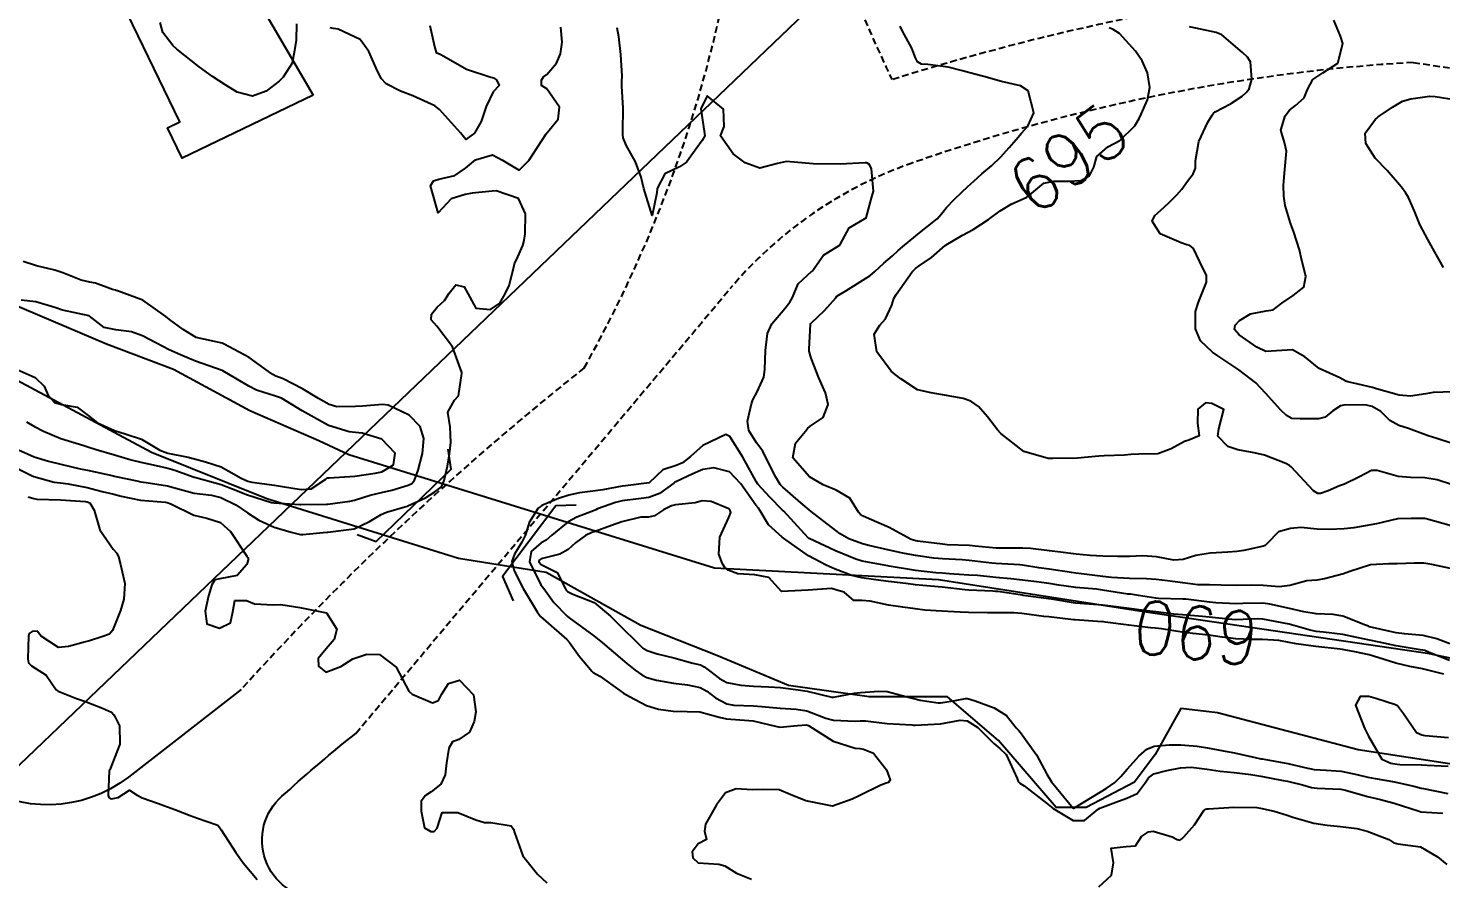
# Model space of a CAD drawing. Header units: metres. Extents: x 292545 to 299085, y 7450245 to 7463078.
# Drawn here: x 292909 to 293014.6, y 7462670.3 to 7462733.9 of the extents above; entities that cross this region are included whole.
import ezdxf
from ezdxf.enums import TextEntityAlignment as Align

# ---------------------------------------------------------------- set-up
doc = ezdxf.new("R2010")
doc.units = ezdxf.units.M
doc.linetypes.add('CONTINUO', pattern=[0])
doc.linetypes.add('DASHED', pattern=[0.75, 0.5, -0.25])
for name, color, linetype in [('Cotas', 45, 'Continuous'), ('Curvas de Nivel 1m', 11, 'Continuous'), ('Curvas de Nivel 5m', 15, 'Continuous'), ('Edificações', 30, 'Continuous'), ('Hidrografia', 140, 'Continuous'), ('Pontes e viadutos', 190, 'Continuous'), ('TEXTO', 45, 'Continuous'), ('Vias Primárias', 230, 'Continuous'), ('Vias Secundárias', 230, 'DASHED')]:
    doc.layers.add(name, color=color, linetype=linetype)
doc.styles.add('Style-STANDARD', font='STANDARD.shx')

msp = doc.modelspace()

# ---------------------------------------------------------------- linework, layer by layer
at = {"layer": 'Curvas de Nivel 1m', "flags": 128}
for points, elevation in [([(292929.07, 7462734.25), (292929.03, 7462733.02), (292928.9, 7462732.25), (292928.73, 7462731.31), (292928.05, 7462730.26), (292927.92, 7462730.11), (292927.77, 7462729.97), (292926.8, 7462729.23), (292925.76, 7462728.84), (292924.62, 7462729.15), (292923.77, 7462729.67), (292922.77, 7462730.32), (292921.78, 7462731.03), (292920.1, 7462732.35), (292919.81, 7462732.62), (292919.06, 7462733.61), (292918.86, 7462734.36)], 692), ([(293015.51, 7462706.75), (293014.05, 7462706.69), (293013.5, 7462706.58), (293012.34, 7462706.42), (293011.5, 7462706.5), (293009.82, 7462706.97), (293009.51, 7462707.06), (293008.43, 7462707.31), (293007.67, 7462707.48), (293007.52, 7462707.54), (293007.06, 7462707.78), (293005.52, 7462708.49), (293004.44, 7462709.35), (293003.54, 7462709.87), (293001.93, 7462709.77), (293001.54, 7462709.76), (293000.86, 7462710.07), (292999.55, 7462710.99), (292999.19, 7462711.41), (292999.24, 7462711.73), (292999.56, 7462712.07), (293000.4, 7462712.57), (293001.57, 7462712.8), (293002.08, 7462712.87), (293002.73, 7462713.37), (293003.59, 7462713.93), (293004.38, 7462714.56), (293004.53, 7462715.35), (293004.18, 7462716.79), (293004.04, 7462717.36), (293003.64, 7462718.67), (293003.38, 7462719.36), (293002.97, 7462720.68), (293002.87, 7462721.37), (293002.85, 7462722.2), (293002.96, 7462723.37), (293003.08, 7462724.73), (293002.92, 7462725.37), (293002.66, 7462726.3), (293002.99, 7462727.37), (293003.31, 7462727.8), (293003.75, 7462728.14), (293004.41, 7462728.71), (293004.66, 7462729.35), (293005.04, 7462730.09), (293005.79, 7462730.58), (293006.93, 7462731.32), (293007.28, 7462732.79), (293007.11, 7462733.32), (293006.63, 7462734.53)], 697), ([(292908.06, 7462702.49), (292909.44, 7462701.87), (292910.52, 7462701.55), (292911.43, 7462701.32), (292912.88, 7462700.98), (292913.43, 7462700.87), (292915.38, 7462700.45), (292915.42, 7462700.44), (292915.45, 7462700.43), (292915.56, 7462700.41), (292917.11, 7462700.08), (292917.42, 7462700.02), (292917.83, 7462699.97), (292919.41, 7462699.72), (292920.3, 7462699.46), (292921.41, 7462699.17), (292922.7, 7462699.02), (292923.4, 7462698.85), (292924.52, 7462698.3), (292925.39, 7462697.7), (292926.24, 7462697.14), (292927.38, 7462696.63), (292928.67, 7462696.25), (292929.37, 7462696.08), (292929.54, 7462696.07), (292931.06, 7462696.22), (292931.35, 7462696.24), (292931.37, 7462696.24), (292931.4, 7462696.24), (292933.38, 7462696.5), (292934.51, 7462697.05), (292935.39, 7462697.58), (292935.8, 7462697.75), (292937.15, 7462698.15), (292937.35, 7462698.2), (292937.39, 7462698.21), (292938.71, 7462698.82), (292939.41, 7462699.27), (292939.89, 7462699.64), (292940.09, 7462700.11), (292940.35, 7462701.19), (292940.51, 7462702.11), (292940.6, 7462702.96), (292940.54, 7462704.11), (292940.37, 7462705.22), (292940.88, 7462706.11), (292941.17, 7462706.43), (292941.43, 7462708.1), (292941.43, 7462708.19), (292940.72, 7462710.11), (292939.56, 7462711.65), (292939.14, 7462712.12), (292939.16, 7462712.54), (292939.57, 7462713.07), (292940.13, 7462713.57), (292940.47, 7462714.11), (292940.97, 7462714.73), (292941.59, 7462714.59), (292941.86, 7462714.1), (292942.47, 7462712.99), (292943.57, 7462712.89), (292944.27, 7462713.37), (292944.67, 7462714.06), (292944.95, 7462714.7), (292945.31, 7462716.05), (292945.36, 7462716.31), (292945.62, 7462716.83), (292945.99, 7462717.69), (292946.07, 7462718.05), (292946.16, 7462718.56), (292946.19, 7462720.04), (292945.67, 7462721.19), (292943.99, 7462721.76), (292943.68, 7462721.75), (292942.19, 7462721.58), (292941.67, 7462721.48), (292940.62, 7462721.16), (292939.65, 7462720.12), (292939.09, 7462722.13), (292939.29, 7462722.52), (292939.69, 7462722.64), (292940.89, 7462722.91), (292941.7, 7462723.46), (292942.45, 7462724.09), (292943.71, 7462724.47), (292944.45, 7462724.06), (292945.7, 7462723.3), (292946.43, 7462724.04), (292947.72, 7462726.02), (292948.63, 7462727.12), (292948.72, 7462728.01), (292947.77, 7462729.38), (292947.38, 7462729.64), (292947.37, 7462730.03), (292947.52, 7462730.28), (292947.78, 7462730.47), (292948.49, 7462731.32), (292948.79, 7462732.01), (292948.93, 7462732.89), (292948.83, 7462734.01)], 692), ([(292939.02, 7462734.13), (292939.37, 7462732.56), (292939.51, 7462732.12), (292939.8, 7462731.98), (292940.08, 7462731.83), (292941.78, 7462730.87), (292943.58, 7462730.27), (292943.78, 7462730.22), (292944.02, 7462730.07), (292944.2, 7462729.63), (292943.76, 7462729.16), (292943.24, 7462728.08), (292942.87, 7462726.95), (292942.37, 7462726.09), (292941.72, 7462725.6), (292941.31, 7462726.1), (292939.75, 7462727.85), (292939.39, 7462728.12), (292937.76, 7462728.88), (292936.83, 7462729.22), (292935.77, 7462729.77), (292935.39, 7462730.17), (292935.02, 7462730.94), (292934.47, 7462732.18), (292933.81, 7462733.09), (292932.18, 7462733.85), (292931.82, 7462733.91), (292931.57, 7462733.96)], 692), ([(293015.35, 7462693.53), (293013.95, 7462693.84), (293013.35, 7462693.93), (293012.66, 7462693.94), (293011.35, 7462693.88), (293010.74, 7462693.88), (293009.35, 7462693.81), (293007.81, 7462693.31), (293007.34, 7462693.13), (293005.92, 7462692.75), (293005.34, 7462692.67), (293004.61, 7462692.62), (293003.33, 7462692.27), (293002.54, 7462692.17), (293001.33, 7462692.27), (293000.44, 7462692.29), (292999.33, 7462692.25), (292998.19, 7462692.28), (292997.33, 7462692.31), (292996.46, 7462692.32), (292995.33, 7462692.45), (292994.18, 7462692.62), (292993.34, 7462692.72), (292992.62, 7462692.77), (292991.34, 7462692.79), (292990, 7462692.85), (292989.34, 7462692.93), (292987.74, 7462693.14), (292987.34, 7462693.19), (292987.01, 7462693.23), (292985.34, 7462693.47), (292984.57, 7462693.59), (292983.35, 7462693.79), (292983.14, 7462693.81), (292981.35, 7462693.91), (292981.04, 7462693.94), (292979.35, 7462694.14), (292978.82, 7462694.18), (292977.35, 7462694.25), (292976.72, 7462694.31), (292975.35, 7462694.5), (292974.39, 7462694.68), (292973.36, 7462694.9), (292971.86, 7462695.24), (292971.37, 7462695.37), (292970.35, 7462695.76), (292969.72, 7462696.11), (292969.38, 7462696.36), (292967.54, 7462697.79), (292967.39, 7462697.91), (292966.76, 7462698.43), (292965.41, 7462699.61), (292965.31, 7462699.71), (292965.23, 7462699.81), (292964.89, 7462700.35), (292964.15, 7462701.83), (292963.93, 7462702.31), (292963.45, 7462702.92), (292962.89, 7462703.85), (292962.77, 7462704.55), (292963.08, 7462705.84), (292963.19, 7462706.15), (292963.5, 7462706.74), (292963.99, 7462707.83), (292964.08, 7462708.4), (292964.13, 7462709.83), (292964.27, 7462711.11), (292964.6, 7462711.82), (292965.57, 7462712.98), (292965.95, 7462713.44), (292966.14, 7462713.8), (292966.58, 7462714.81), (292967.6, 7462715.75), (292967.62, 7462715.77), (292967.64, 7462715.79), (292968.45, 7462716.95), (292969.63, 7462717.69), (292969.68, 7462717.71), (292969.72, 7462717.76), (292970.39, 7462719.01), (292971.65, 7462719.74), (292972.08, 7462721.32), (292972.21, 7462721.73), (292972.04, 7462723.4), (292971.89, 7462723.74), (292971.7, 7462723.85), (292971.58, 7462723.86), (292969.7, 7462723.76), (292967.7, 7462723.79), (292965.7, 7462723.95), (292965.02, 7462723.82), (292963.7, 7462723.46), (292962.61, 7462723.85), (292962.1, 7462724.24), (292961.71, 7462724.53), (292960.75, 7462725.87), (292961.03, 7462726.57), (292960.99, 7462727.87), (292959.76, 7462728.88), (292959.29, 7462727.89), (292959.56, 7462726.05), (292959.58, 7462725.88), (292959.38, 7462725.54), (292958.23, 7462723.9), (292957.7, 7462723.55), (292956.59, 7462723.03), (292956.03, 7462721.93), (292955.99, 7462721.62), (292955.65, 7462719.93), (292955.03, 7462721.94), (292954.84, 7462722.79), (292954.41, 7462723.94), (292953.72, 7462725.19), (292953.49, 7462725.72), (292953.46, 7462725.95), (292953.47, 7462726.21), (292953.49, 7462727.95), (292953.39, 7462729.58), (292953.39, 7462729.96), (292953.41, 7462730.33), (292953.32, 7462731.96), (292953.15, 7462733.29), (292953.03, 7462733.96)], 693), ([(293015.39, 7462696.73), (293013.52, 7462697.25), (293013.42, 7462697.27), (293013.39, 7462697.28), (293013.36, 7462697.28), (293012.39, 7462697.26), (293011.42, 7462697.24), (293011.39, 7462697.24), (293009.8, 7462696.87), (293009.39, 7462696.79), (293008.12, 7462696.57), (293007.38, 7462696.5), (293006.27, 7462696.44), (293005.38, 7462696.48), (293004.14, 7462696.59), (293003.38, 7462696.53), (293002.49, 7462696.26), (293001.64, 7462695.39), (293001.49, 7462695.26), (293001.36, 7462695.2), (292999.88, 7462694.88), (292999.36, 7462694.79), (292998.7, 7462694.76), (292997.36, 7462694.67), (292996.29, 7462694.51), (292995.35, 7462694.2), (292994.66, 7462694.16), (292993.35, 7462694.41), (292992.34, 7462694.48), (292991.35, 7462694.44), (292990.44, 7462694.43), (292989.35, 7462694.45), (292988.41, 7462694.49), (292987.36, 7462694.61), (292986.18, 7462694.75), (292985.36, 7462694.85), (292983.93, 7462695.03), (292983.36, 7462695.06), (292981.95, 7462695.04), (292981.36, 7462695.06), (292979.8, 7462695.21), (292979.37, 7462695.25), (292977.72, 7462695.31), (292977.37, 7462695.34), (292975.5, 7462695.57), (292975.37, 7462695.59), (292975.02, 7462695.7), (292973.38, 7462696.6), (292971.87, 7462697.25), (292971.39, 7462697.48), (292971.23, 7462697.58), (292971.07, 7462697.74), (292970.44, 7462698.79), (292969.41, 7462699.39), (292968.44, 7462699.78), (292967.42, 7462700.38), (292966.16, 7462701.8), (292966.36, 7462702.89), (292967.11, 7462703.79), (292967.27, 7462703.99), (292967.47, 7462704.17), (292968.44, 7462704.82), (292968.82, 7462705.78), (292968.61, 7462706.67), (292968.11, 7462707.78), (292967.53, 7462709.25), (292967.4, 7462709.79), (292967.4, 7462709.93), (292967.5, 7462711.79), (292967.52, 7462711.84), (292967.56, 7462711.89), (292968.53, 7462712.82), (292969.38, 7462713.77), (292969.47, 7462713.88), (292969.58, 7462713.97), (292970.12, 7462714.3), (292971.6, 7462715.21), (292971.92, 7462715.42), (292972.29, 7462715.73), (292972.98, 7462716.36), (292973.62, 7462716.91), (292974.04, 7462717.3), (292974.51, 7462717.71), (292975.64, 7462718.63), (292976.24, 7462719.1), (292976.95, 7462719.68), (292977.28, 7462720.05), (292977.66, 7462720.53), (292978.22, 7462721.11), (292978.8, 7462721.66), (292979.26, 7462722.08), (292979.69, 7462722.49), (292980.3, 7462723.03), (292981.02, 7462723.63), (292981.71, 7462724.32), (292982.34, 7462725), (292982.87, 7462725.61), (292983.26, 7462726.08), (292983.73, 7462726.61), (292984.19, 7462727.59), (292983.77, 7462729.24), (292983.19, 7462729.61), (292981.78, 7462729.94), (292980.46, 7462730.32), (292979.78, 7462730.49), (292978.86, 7462730.73), (292977.79, 7462731.01), (292976.27, 7462731.2), (292975.79, 7462731.23), (292975.5, 7462731.4), (292975.34, 7462731.7), (292975.07, 7462732.44), (292974.36, 7462733.71), (292974.2, 7462734.09)], 694), ([(293015.46, 7462702.87), (293014.32, 7462703.24), (293013.68, 7462703.46), (293013.47, 7462703.53), (293012.2, 7462703.99), (293011.47, 7462704.23), (293010.8, 7462704.6), (293010.14, 7462705.28), (293009.49, 7462705.65), (293009.05, 7462705.73), (293007.49, 7462705.76), (293007.12, 7462705.7), (293006.55, 7462705.33), (293005.97, 7462704.84), (293005.48, 7462704.73), (293004.11, 7462704.72), (293003.48, 7462704.75), (293003.07, 7462704.96), (293002.66, 7462705.37), (293001.5, 7462706.65), (293000.78, 7462707.4), (292999.52, 7462708.39), (292997.94, 7462709.43), (292997.54, 7462709.7), (292996.65, 7462710.55), (292996.28, 7462711.45), (292996.28, 7462712.74), (292996.5, 7462713.45), (292997.09, 7462714.93), (292997.09, 7462715.44), (292996.61, 7462716.45), (292996.13, 7462717.45), (292995.84, 7462717.67), (292995.64, 7462717.74), (292995.21, 7462717.89), (292993.64, 7462718.54), (292993.04, 7462719.49), (292993.23, 7462719.91), (292993.66, 7462720.29), (292994.28, 7462720.86), (292994.88, 7462721.47), (292995.25, 7462721.9), (292995.69, 7462722.49), (292996.11, 7462723.04), (292996.28, 7462723.45), (292996.27, 7462724.02), (292996.52, 7462725.45), (292997.2, 7462726.9), (292997.51, 7462727.43), (292997.61, 7462727.57), (292997.75, 7462727.67), (292998.9, 7462728.27), (292999.76, 7462728.85), (293000.06, 7462729.12), (293000.28, 7462729.4), (293000.5, 7462730.12), (293000.39, 7462731.4), (293000.16, 7462731.77), (292999.8, 7462732.12), (292998.25, 7462733.43), (292997.82, 7462733.6), (292996.29, 7462733.92), (292995.83, 7462734.03)], 696), ([(293014.81, 7462716.03), (293014.15, 7462717.23), (293013.64, 7462718.12), (293013.05, 7462719.25), (293012.65, 7462720.24), (293012.19, 7462721.26), (293012, 7462721.58), (293011.68, 7462722.03), (293010.6, 7462723.28), (293009.71, 7462724.2), (293009.02, 7462725.3), (293008.95, 7462726.08), (293009.74, 7462727.13), (293009.83, 7462727.2), (293009.94, 7462727.29), (293011.01, 7462728.02), (293011.76, 7462728.47), (293012.37, 7462728.65), (293013.77, 7462728.85), (293014.19, 7462728.81), (293015.76, 7462728.56)], 698), ([(292908.86, 7462704.49), (292909.47, 7462704.14), (292910.15, 7462703.79), (292911.45, 7462703.24), (292913.15, 7462702.73), (292913.45, 7462702.63), (292914.07, 7462702.42), (292915.44, 7462702.02), (292916.69, 7462701.65), (292917.43, 7462701.47), (292918.56, 7462701.24), (292919.43, 7462701.02), (292919.95, 7462700.87), (292921.42, 7462700.36), (292921.53, 7462700.33), (292923.42, 7462699.8), (292924.2, 7462699.52), (292925.4, 7462699.04), (292927.18, 7462698.47), (292927.4, 7462698.43), (292929.32, 7462698.31), (292929.39, 7462698.31), (292931.29, 7462698.33), (292931.39, 7462698.33), (292933.04, 7462698.56), (292933.4, 7462698.64), (292934.57, 7462699.02), (292935.41, 7462699.22), (292936.19, 7462699.39), (292937.42, 7462699.75), (292937.68, 7462699.89), (292937.89, 7462700.14), (292938.16, 7462700.87), (292938.49, 7462702.13), (292938.57, 7462703.25), (292938.3, 7462704.14), (292937.48, 7462705), (292935.92, 7462705.73), (292935.49, 7462705.79), (292934, 7462705.67), (292933.48, 7462705.65), (292932.07, 7462705.62), (292931.49, 7462705.78), (292930.7, 7462706.23), (292929.5, 7462706.96), (292928.07, 7462707.7), (292927.51, 7462707.92), (292927.28, 7462708.03), (292926.96, 7462708.27), (292925.53, 7462709.3), (292923.64, 7462710.31), (292923.54, 7462710.35), (292923.49, 7462710.37), (292921.55, 7462710.8), (292920.59, 7462711.39), (292919.56, 7462712.15), (292919.29, 7462712.36), (292917.57, 7462713.58), (292915.68, 7462714.3), (292915.58, 7462714.32), (292915.52, 7462714.34), (292915.3, 7462714.4), (292914.04, 7462714.87), (292913.6, 7462714.93), (292912.95, 7462715.08), (292911.6, 7462715.63), (292910.98, 7462715.84), (292909.61, 7462716.17), (292908.63, 7462716.49)], 691), ([(293015.28, 7462687.89), (293014.33, 7462688.28), (293013.29, 7462688.51), (293011.91, 7462688.64), (293011.29, 7462688.73), (293010.84, 7462688.82), (293009.29, 7462689.18), (293009.21, 7462689.21), (293008.98, 7462689.29), (293007.3, 7462689.97), (293006.56, 7462690.08), (293005.3, 7462690.14), (293004.37, 7462690.3), (293003.31, 7462690.54), (293001.83, 7462690.87), (293001.32, 7462690.93), (292999.82, 7462690.91), (292999.32, 7462690.9), (292997.79, 7462690.96), (292997.32, 7462691.01), (292995.55, 7462691.23), (292995.32, 7462691.24), (292993.52, 7462691.28), (292993.32, 7462691.3), (292992.02, 7462691.5), (292991.41, 7462691.6), (292991.32, 7462691.61), (292991.22, 7462691.61), (292989.33, 7462691.92), (292988.88, 7462691.98), (292987.33, 7462692.12), (292986.05, 7462692.29), (292985.33, 7462692.4), (292984.39, 7462692.53), (292983.33, 7462692.67), (292982.48, 7462692.76), (292981.34, 7462692.87), (292979.98, 7462693), (292979.34, 7462693.04), (292977.88, 7462693.12), (292977.34, 7462693.17), (292976.87, 7462693.21), (292975.34, 7462693.39), (292973.36, 7462693.71), (292973.27, 7462693.72), (292971.35, 7462694.09), (292970.87, 7462694.22), (292969.36, 7462694.84), (292967.39, 7462695.77), (292967.37, 7462695.78), (292967.04, 7462696.13), (292965.49, 7462697.81), (292965.39, 7462697.9), (292964.45, 7462698.87), (292963.56, 7462699.84), (292963.42, 7462700.04), (292962.43, 7462701.85), (292961.46, 7462703.41), (292961.15, 7462703.55), (292959.45, 7462702.72), (292958.51, 7462701.9), (292957.92, 7462701.42), (292957.44, 7462701.24), (292956.45, 7462700.91), (292955.42, 7462699.93), (292953.66, 7462699.72), (292953.42, 7462699.68), (292951.97, 7462699.42), (292951.41, 7462699.33), (292950.21, 7462699.19), (292949.41, 7462699.02), (292948.64, 7462698.77), (292947.4, 7462698.23), (292947.28, 7462698.15), (292947.14, 7462698.03), (292946.46, 7462696.96), (292946.17, 7462696.04), (292945.91, 7462695.5), (292945.36, 7462694.59), (292945.17, 7462694.05), (292945.34, 7462693.35), (292946, 7462692.04), (292947.05, 7462690.29), (292947.22, 7462690.03), (292947.3, 7462689.93), (292947.89, 7462689.43), (292949.28, 7462688.22), (292949.48, 7462688), (292950.22, 7462686.96), (292951.04, 7462685.98), (292951.13, 7462685.86), (292951.25, 7462685.76), (292951.75, 7462685.47), (292953.24, 7462684.4), (292953.5, 7462684.22), (292953.96, 7462683.95), (292955.22, 7462683.28), (292956.12, 7462683.02), (292957.22, 7462682.87), (292958.26, 7462682.85), (292959.22, 7462682.82), (292960.66, 7462682.42), (292961.21, 7462682.28), (292962.89, 7462682.16), (292963.21, 7462682.13), (292964.46, 7462681.83), (292965.2, 7462681.66), (292966.51, 7462681.8), (292967.2, 7462681.84), (292967.35, 7462681.79), (292969.19, 7462680.62), (292970.83, 7462680.11), (292971.19, 7462680.07), (292971.46, 7462680.02), (292972.2, 7462679.73), (292973.16, 7462678.49), (292973.45, 7462677.72), (292973.33, 7462677.53), (292973.15, 7462677.47), (292972.76, 7462677.33), (292971.14, 7462676.53), (292970.61, 7462676.29), (292969.13, 7462675.77), (292967.14, 7462676.15), (292965.97, 7462676.64), (292965.14, 7462676.98), (292963.98, 7462677), (292963.14, 7462676.98), (292961.93, 7462677.06), (292961.14, 7462676.75), (292960.47, 7462675.87), (292959.65, 7462674.41), (292959.56, 7462673.88), (292959.71, 7462673.27), (292959.1, 7462672.95), (292958.64, 7462672.34), (292958.68, 7462671.89), (292959.08, 7462671.53), (292960.64, 7462671.43), (292961.08, 7462671.3), (292961.96, 7462670.74), (292963.07, 7462670.3)], 692), ([(292907.43, 7462701.4), (292909.24, 7462700.48), (292909.42, 7462700.41), (292910.95, 7462699.99), (292911.42, 7462699.93), (292911.99, 7462699.87), (292913.41, 7462699.58), (292914.54, 7462699.29), (292915.41, 7462699.09), (292915.96, 7462698.95), (292917.4, 7462698.63), (292919.27, 7462698.49), (292919.39, 7462698.47), (292919.66, 7462698.36), (292921.38, 7462697.52), (292922.36, 7462697.3), (292923.38, 7462696.98), (292924.13, 7462696.3), (292925.35, 7462694.46), (292925.42, 7462694.35), (292925.44, 7462694.29), (292925.45, 7462694.19), (292925.35, 7462693.82), (292924.62, 7462693.01), (292923.33, 7462692.77), (292922.96, 7462692.68), (292922.72, 7462692.32), (292922.49, 7462691.49), (292922.24, 7462690.33), (292922.36, 7462689.39), (292923.29, 7462689.07), (292924.13, 7462689.47), (292924.29, 7462690.3), (292924.46, 7462691.15), (292925.31, 7462691.14), (292925.93, 7462690.9), (292927.31, 7462690.82), (292927.88, 7462690.83), (292929.31, 7462690.61), (292931.3, 7462690.22), (292932.08, 7462688.99), (292931.88, 7462688.21), (292931.27, 7462687.53), (292930.68, 7462686.8), (292930.7, 7462686.23), (292931.25, 7462685.79), (292932.38, 7462686.2), (292933.26, 7462686.78), (292934.32, 7462687.12), (292935.26, 7462687.1), (292936.5, 7462686.16), (292937.24, 7462684.78), (292937.46, 7462684.37), (292937.7, 7462684.14), (292939.22, 7462683.48), (292939.68, 7462683.66), (292939.89, 7462684.11), (292940.42, 7462684.93), (292941.24, 7462685.18), (292942.29, 7462684.09), (292942.48, 7462682.82), (292942.35, 7462682.09), (292942, 7462681.29), (292941.19, 7462680.74), (292940.72, 7462680.57), (292940.45, 7462680.11), (292940.27, 7462679.01), (292940.17, 7462678.11), (292939.86, 7462677.4), (292939.14, 7462676.84), (292938.71, 7462676.56), (292938.39, 7462676.13), (292938.39, 7462675.39), (292938.64, 7462674.13), (292939.11, 7462673.87), (292939.36, 7462673.86), (292939.57, 7462674.12), (292939.96, 7462675.28), (292941.12, 7462675.28), (292942.47, 7462674.74), (292943.12, 7462674.55), (292943.58, 7462674.54), (292945.12, 7462674.3), (292945.29, 7462674.05), (292945.36, 7462673.8), (292945.99, 7462672.04), (292947.07, 7462670.68), (292947.77, 7462670.02)], 693), ([(293015.26, 7462686.64), (293013.75, 7462687.24), (293013.42, 7462687.4), (293013.27, 7462687.43), (293013.07, 7462687.46), (293011.28, 7462687.76), (293010.02, 7462688.03), (293009.28, 7462688.17), (293008.35, 7462688.37), (293007.29, 7462688.59), (293005.84, 7462688.78), (293005.29, 7462688.83), (293004.85, 7462688.91), (293003.29, 7462689.37), (293001.3, 7462689.74), (293000.93, 7462689.76), (292999.3, 7462689.7), (292999, 7462689.71), (292997.3, 7462689.89), (292996.8, 7462689.94), (292995.3, 7462690.06), (292994.66, 7462690.11), (292993.3, 7462690.28), (292992.41, 7462690.39), (292991.31, 7462690.53), (292990.14, 7462690.69), (292989.31, 7462690.78), (292987.98, 7462690.88), (292987.31, 7462690.95), (292985.69, 7462691.21), (292985.32, 7462691.26), (292983.4, 7462691.52), (292983.32, 7462691.53), (292982.85, 7462691.61), (292981.5, 7462691.8), (292981.32, 7462691.82), (292981.12, 7462691.84), (292979.33, 7462691.9), (292979.05, 7462691.93), (292977.33, 7462692.14), (292975.89, 7462692.25), (292975.33, 7462692.31), (292974.63, 7462692.4), (292973.33, 7462692.56), (292972.38, 7462692.69), (292971.33, 7462692.83), (292970.58, 7462693), (292969.34, 7462693.47), (292968.65, 7462693.78), (292967.35, 7462694.48), (292965.46, 7462695.81), (292965.37, 7462695.88), (292964.36, 7462696.8), (292963.73, 7462697.83), (292963.59, 7462698.03), (292963.4, 7462698.27), (292962.28, 7462699.85), (292961.43, 7462700.75), (292960.25, 7462701.06), (292959.43, 7462700.93), (292958.7, 7462700.62), (292957.42, 7462700.02), (292957.35, 7462699.98), (292957.26, 7462699.91), (292956.19, 7462699.14), (292955.41, 7462698.85), (292954.62, 7462698.73), (292953.4, 7462698.58), (292952.9, 7462698.47), (292951.57, 7462697.98), (292951.45, 7462697.92), (292951.39, 7462697.9), (292950.01, 7462697.37), (292949.38, 7462697.03), (292948.15, 7462696.02), (292947.73, 7462695.66), (292947.36, 7462695.44), (292946.6, 7462694.79), (292946.47, 7462694.04), (292947.33, 7462692.32), (292947.45, 7462692.16), (292947.55, 7462692.03), (292948.3, 7462691), (292949.26, 7462690), (292949.3, 7462689.97), (292949.45, 7462689.85), (292951.28, 7462688.49), (292951.94, 7462687.97), (292953.26, 7462686.85), (292953.75, 7462686.44), (292954.38, 7462685.94), (292954.88, 7462685.57), (292955.25, 7462685.39), (292955.98, 7462685.19), (292957.24, 7462684.96), (292958.3, 7462684.84), (292959.24, 7462684.64), (292959.73, 7462684.37), (292960.38, 7462683.87), (292961.23, 7462683.41), (292961.77, 7462683.31), (292963.22, 7462683.26), (292963.84, 7462683.21), (292965.22, 7462683.09), (292966.43, 7462683.02), (292967.21, 7462682.88), (292968.64, 7462682.34), (292969.21, 7462682.18), (292970.84, 7462682.12), (292971.21, 7462682.14), (292971.6, 7462682.13), (292973.21, 7462681.94), (292975.07, 7462681.84), (292975.2, 7462681.82), (292975.31, 7462681.81), (292977.21, 7462681.91), (292978.67, 7462682.19), (292979.21, 7462682.15), (292979.99, 7462681.64), (292981.19, 7462680.45), (292981.64, 7462680.07), (292982.12, 7462679.62), (292982.94, 7462677.82), (292983.02, 7462677.6), (292983.08, 7462677.53), (292983.15, 7462677.48), (292983.46, 7462677.29), (292985.14, 7462675.98), (292985.63, 7462675.58), (292987.12, 7462674.68), (292987.98, 7462674.69), (292989.01, 7462675.53), (292989.13, 7462675.61), (292990.51, 7462676.14), (292991.14, 7462676.36), (292991.92, 7462676.72), (292992.51, 7462677.5), (292992.77, 7462677.89), (292993.16, 7462678.17), (292994.12, 7462678.43), (292995.16, 7462678.63), (292995.95, 7462678.67), (292997.16, 7462678.54), (292998.13, 7462678.39), (292999.16, 7462678.28), (293000.42, 7462678.13), (293001.16, 7462678.01), (293002.84, 7462677.68), (293003.16, 7462677.62), (293003.36, 7462677.58), (293004.28, 7462677.35), (293004.96, 7462677.16), (293005.15, 7462677.12), (293005.38, 7462677.11), (293007.15, 7462677.04), (293007.49, 7462676.97), (293009.14, 7462676.49), (293010.11, 7462676.25), (293011.14, 7462675.98), (293013, 7462675.38), (293013.13, 7462675.35), (293014.78, 7462675.23)], 691), ([(292908.99, 7462698.9), (292909.41, 7462698.76), (292909.64, 7462698.71), (292911.41, 7462698.66), (292913.29, 7462698.55), (292913.4, 7462698.52), (292913.6, 7462698.43), (292913.92, 7462697.9), (292914.36, 7462696.42), (292915.36, 7462694.98), (292915.62, 7462694.67), (292915.75, 7462694.4), (292915.91, 7462693.83), (292916.22, 7462692.4), (292916.15, 7462691.24), (292915.91, 7462690.4), (292915.29, 7462688.9), (292915.07, 7462688.63), (292914.51, 7462688.42), (292913.57, 7462688.13), (292913.28, 7462688.06), (292912.02, 7462687.69), (292911.27, 7462687.62), (292909.98, 7462688.47), (292909.66, 7462688.84), (292909.29, 7462688.83), (292909.08, 7462688.68), (292909.02, 7462688.48), (292908.97, 7462686.78), (292909.03, 7462686.48), (292909.25, 7462686.26), (292910.34, 7462685.56), (292911.1, 7462684.46), (292911.23, 7462684.36), (292912.61, 7462683.82), (292913.22, 7462683.6), (292914.55, 7462683.09), (292915.22, 7462682.79), (292915.39, 7462682.58), (292915.5, 7462682.41), (292915.83, 7462681.77), (292915.84, 7462680.4), (292915.16, 7462678.6), (292915.09, 7462678.48), (292915.06, 7462678.41), (292914.99, 7462676.55), (292915.04, 7462676.41), (292915.13, 7462676.34), (292915.22, 7462676.32), (292915.72, 7462676.4), (292916.58, 7462676.96), (292917.14, 7462676.59), (292917.51, 7462676.38), (292918.73, 7462675.97), (292919.13, 7462675.82), (292919.96, 7462675.51), (292921.12, 7462675.06), (292921.65, 7462674.86), (292923.11, 7462674.37), (292923.21, 7462674.31), (292923.43, 7462673.98), (292924.53, 7462672.3), (292925.08, 7462671.52), (292926.11, 7462670.28)], 694), ([(293015.2, 7462680.88), (293013.44, 7462681.01), (293013.2, 7462681.06), (293012.79, 7462681.25), (293011.82, 7462682.66), (293011.37, 7462683.27), (293011.22, 7462683.34), (293009.76, 7462683.82), (293009.23, 7462683.96), (293008.58, 7462683.96), (293008.25, 7462683.31), (293008.9, 7462681.6), (293009.07, 7462681.3), (293009.2, 7462680.99), (293010.2, 7462679.28), (293010.88, 7462678.98), (293011.17, 7462678.92), (293011.56, 7462678.87), (293013.17, 7462678.84), (293013.59, 7462678.83), (293015.17, 7462678.75)], 689), ([(292989.06, 7462669.73), (292990, 7462670.6), (292990.14, 7462671.52), (292989.98, 7462672.63), (292991.1, 7462672.75), (292991.8, 7462672.8), (292992.23, 7462673.5), (292992.75, 7462673.85), (292993.11, 7462673.88), (292994.53, 7462673.47), (292994.9, 7462673.26), (292995.1, 7462673.23), (292995.25, 7462673.31), (292995.4, 7462673.46), (292996.21, 7462674.36), (292996.91, 7462675.44), (292997.04, 7462675.54), (292997.13, 7462675.56), (292997.26, 7462675.57), (292999.14, 7462675.69), (293000.87, 7462675.65), (293001.14, 7462675.62), (293002.17, 7462675.38), (293003.13, 7462675.08), (293003.56, 7462674.93), (293005.12, 7462674.49), (293006.12, 7462674.33), (293007.12, 7462674.24), (293008.34, 7462674.08), (293009.11, 7462673.89), (293010.73, 7462673.28), (293010.96, 7462673.13), (293011.1, 7462673.01), (293011.41, 7462672.95), (293013.1, 7462672.71), (293014.36, 7462671.97), (293015.08, 7462671.39)], 692)]:
    msp.add_lwpolyline(points, dxfattribs=dict(at, elevation=elevation))
at = {"layer": 'Curvas de Nivel 5m', "flags": 128}
for points, elevation in [([(293015.42, 7462699.81), (293014.34, 7462700.15), (293013.42, 7462700.32), (293012.35, 7462700.33), (293011.42, 7462700.42), (293009.86, 7462700.85), (293009.43, 7462700.86), (293008.48, 7462700.36), (293007.42, 7462699.84), (293007.04, 7462699.7), (293006.2, 7462699.33), (293005.61, 7462699.14), (293005.41, 7462699.15), (293005.1, 7462699.34), (293003.43, 7462701.13), (293003.31, 7462701.24), (293003.03, 7462701.37), (293001.44, 7462702), (293000.66, 7462702.19), (292999.45, 7462702.4), (292998.69, 7462702.66), (292997.94, 7462703.43), (292998.02, 7462703.98), (292998.4, 7462705.42), (292997.49, 7462705.86), (292997.02, 7462705.91), (292996.44, 7462705.45), (292996.43, 7462704.4), (292996.56, 7462703.45), (292995.78, 7462703.13), (292995.46, 7462703.02), (292994.45, 7462702.47), (292993.45, 7462702.11), (292992.03, 7462702.08), (292991.45, 7462702.06), (292990.96, 7462702.01), (292989.45, 7462701.95), (292989.05, 7462701.93), (292987.45, 7462701.77), (292985.62, 7462701.76), (292985.44, 7462701.76), (292985.27, 7462701.76), (292983.45, 7462702.29), (292981.71, 7462703.62), (292981.47, 7462703.91), (292980.73, 7462704.88), (292980.06, 7462705.64), (292979.49, 7462706.04), (292978.91, 7462706.24), (292977.5, 7462706.49), (292976.51, 7462706.67), (292975.5, 7462706.89), (292974.25, 7462707.71), (292973.83, 7462708.03), (292973.52, 7462708.29), (292972.44, 7462709.73), (292972.24, 7462711.05), (292972.67, 7462711.73), (292973.1, 7462712.19), (292973.58, 7462713.23), (292973.73, 7462713.72), (292973.89, 7462714.02), (292975.1, 7462715.7), (292975.34, 7462715.97), (292975.61, 7462716.17), (292976.53, 7462716.77), (292977.57, 7462717.67), (292977.61, 7462717.7), (292977.63, 7462717.72), (292978.86, 7462718.44), (292979.65, 7462718.88), (292980.81, 7462719.63), (292981.66, 7462720.27), (292982.49, 7462720.78), (292983.67, 7462721.3), (292983.85, 7462721.42), (292984.04, 7462721.6), (292984.94, 7462722.33), (292985.69, 7462722.5), (292986.77, 7462722.48), (292987.69, 7462722.55), (292988.36, 7462722.88), (292988.67, 7462723.54), (292988.91, 7462724.34), (292989.72, 7462725.05), (292990.62, 7462725.52), (292991.73, 7462726.62), (292992.06, 7462727.18), (292992.22, 7462727.5), (292992.69, 7462728.56), (292992.87, 7462729.49), (292992.69, 7462730.58), (292992.3, 7462731.49), (292991.8, 7462732.22), (292990.59, 7462733.52), (292990.12, 7462733.82), (292989.83, 7462733.96)], 695), ([(292907.96, 7462708.5), (292909.51, 7462707.8), (292910.2, 7462707.17), (292910.5, 7462706.46), (292910.97, 7462705.94), (292911.49, 7462705.79), (292912.65, 7462705.6), (292913.48, 7462704.98), (292914.17, 7462704.42), (292915.46, 7462703.85), (292916.24, 7462703.61), (292917.46, 7462703.2), (292918.84, 7462702.37), (292919.44, 7462702.15), (292920.96, 7462701.86), (292921.44, 7462701.74), (292922.26, 7462701.5), (292923.43, 7462701.12), (292924.93, 7462700.29), (292925.42, 7462700.06), (292925.73, 7462699.98), (292927.42, 7462699.75), (292928.01, 7462699.66), (292929.41, 7462699.43), (292930.15, 7462699.49), (292931.26, 7462700.22), (292931.34, 7462700.3), (292931.42, 7462700.32), (292931.51, 7462700.31), (292933.43, 7462700.44), (292934.95, 7462700.66), (292935.43, 7462700.76), (292936.32, 7462701.27), (292936.43, 7462702.16), (292935.45, 7462703.19), (292933.98, 7462703.66), (292933.46, 7462703.69), (292933, 7462703.74), (292931.46, 7462704.22), (292929.48, 7462705.33), (292927.93, 7462706.26), (292927.49, 7462706.42), (292926.08, 7462706.86), (292925.5, 7462707.15), (292923.56, 7462708.31), (292923.51, 7462708.33), (292923.49, 7462708.33), (292921.52, 7462709.02), (292920.38, 7462709.5), (292919.54, 7462709.87), (292918.59, 7462710.37), (292917.55, 7462710.93), (292916.72, 7462711.22), (292915.55, 7462711.37), (292914.69, 7462711.55), (292913.56, 7462712.43), (292911.57, 7462712.85), (292910.98, 7462713.05), (292909.58, 7462713.48), (292908.47, 7462713.6)], 690), ([(293014.84, 7462685.64), (293013.25, 7462686.02), (293012.3, 7462686.21), (293011.26, 7462686.46), (293009.59, 7462686.98), (293009.27, 7462687.07), (293008.19, 7462687.31), (293007.4, 7462687.45), (293007.27, 7462687.47), (293007.1, 7462687.49), (293005.28, 7462687.71), (293003.81, 7462687.89), (293003.28, 7462687.99), (293002.51, 7462688.15), (293001.28, 7462688.23), (293000.45, 7462688.23), (292999.28, 7462688.27), (292998.26, 7462688.4), (292997.28, 7462688.54), (292996.07, 7462688.67), (292995.29, 7462688.77), (292993.74, 7462689.02), (292993.29, 7462689.07), (292992.9, 7462689.1), (292991.29, 7462689.3), (292989.53, 7462689.53), (292989.29, 7462689.56), (292989.27, 7462689.55), (292987.29, 7462689.69), (292987.15, 7462689.7), (292985.3, 7462689.91), (292984.93, 7462689.95), (292983.3, 7462690.17), (292982.7, 7462690.21), (292981.3, 7462690.22), (292980.73, 7462690.21), (292979.3, 7462690.23), (292978.68, 7462690.27), (292977.3, 7462690.35), (292976.04, 7462690.42), (292975.31, 7462690.51), (292974.39, 7462690.63), (292973.31, 7462690.79), (292971.95, 7462691.1), (292971.32, 7462691.14), (292970.72, 7462691.15), (292970, 7462691.76), (292969.47, 7462691.92), (292969.32, 7462691.97), (292969.06, 7462692.04), (292967.32, 7462691.91), (292965.32, 7462691.82), (292964.38, 7462692.87), (292963.33, 7462693.05), (292962.06, 7462693.13), (292961.34, 7462693.4), (292961.08, 7462693.61), (292960.9, 7462693.87), (292960.64, 7462694.59), (292960.71, 7462695.87), (292961.39, 7462697.35), (292961.54, 7462697.71), (292961.49, 7462697.86), (292961.39, 7462697.99), (292960.07, 7462698.55), (292959.4, 7462698.58), (292958.86, 7462698.43), (292957.4, 7462698.28), (292957.1, 7462698.21), (292956.49, 7462697.92), (292955.83, 7462697.48), (292955.39, 7462697.38), (292954.8, 7462697.36), (292953.38, 7462697.02), (292952.61, 7462696.74), (292951.38, 7462696.29), (292951.14, 7462696.21), (292950.67, 7462695.99), (292949.92, 7462695.44), (292949.36, 7462694.96), (292948.76, 7462694.6), (292947.35, 7462694.25), (292947.21, 7462694.16), (292947.19, 7462694.03), (292947.34, 7462693.84), (292948.54, 7462693.22), (292949.17, 7462692), (292949.22, 7462691.9), (292949.32, 7462691.81), (292949.72, 7462691.6), (292951.31, 7462691), (292952.54, 7462689.97), (292953.29, 7462689.23), (292954.58, 7462687.94), (292954.94, 7462687.6), (292955.27, 7462687.4), (292956.03, 7462687.16), (292957.26, 7462686.84), (292958.69, 7462686.46), (292959.26, 7462686.32), (292959.55, 7462686.18), (292959.93, 7462685.88), (292960.68, 7462685.3), (292961.24, 7462685), (292962.28, 7462684.81), (292963.24, 7462684.74), (292964.37, 7462684.69), (292965.24, 7462684.63), (292966.56, 7462684.47), (292967.23, 7462684.35), (292969.09, 7462683.91), (292969.22, 7462683.9), (292970.77, 7462684.21), (292971.23, 7462684.26), (292972.61, 7462684.35), (292973.23, 7462684.34), (292975.09, 7462683.83), (292975.22, 7462683.8), (292975.7, 7462683.69), (292977.03, 7462683.48), (292977.22, 7462683.48), (292977.38, 7462683.51), (292978.31, 7462683.66), (292979.08, 7462683.8), (292979.23, 7462683.8), (292979.79, 7462683.64), (292981.22, 7462683.11), (292982.15, 7462682.55), (292982.87, 7462681.61), (292983.04, 7462681.44), (292983.2, 7462681.28), (292984.38, 7462679.59), (292985.16, 7462678.15), (292985.52, 7462677.58), (292987.13, 7462675.61), (292987.18, 7462675.61), (292989.15, 7462676.82), (292989.6, 7462677.07), (292990.25, 7462677.52), (292990.69, 7462677.99), (292991.17, 7462678.53), (292991.63, 7462679.05), (292992.04, 7462679.5), (292992.64, 7462680.03), (292993.18, 7462680.24), (292994.31, 7462680.35), (292995.19, 7462680.34), (292996.39, 7462680.24), (292997.18, 7462680.13), (292998.77, 7462679.82), (292999.18, 7462679.74), (293000.74, 7462679.39), (293001.17, 7462679.31), (293001.27, 7462679.29), (293003.17, 7462678.94), (293004.45, 7462678.64), (293005.16, 7462678.5), (293006.04, 7462678.45), (293007.16, 7462678.37), (293008.33, 7462678.14), (293009.16, 7462677.94), (293009.7, 7462677.84), (293011.16, 7462677.58), (293012.59, 7462677.26), (293013.15, 7462677.11), (293013.33, 7462677.07), (293015.15, 7462676.71)], 690)]:
    msp.add_lwpolyline(points, dxfattribs=dict(at, elevation=elevation))
at = {"layer": 'Edificações'}
msp.add_lwpolyline([(292930.3, 7462728.93), (292920.51, 7462724.2), (292919.41, 7462726.47), (292920.33, 7462726.92), (292915.28, 7462737.39), (292923.14, 7462741.19)], close=True, dxfattribs=at)
at = {"layer": 'Hidrografia', "elevation": 712.65}
msp.add_lwpolyline([(292745.43, 7462719.27), (292761.15, 7462718.76), (292787.64, 7462715.86), (292793.45, 7462716.03), (292806.44, 7462717.9), (292818.23, 7462717.9), (292826.43, 7462719.78), (292846.03, 7462722.39), (292860.18, 7462722.74), (292871.56, 7462721.88), (292878.64, 7462721.88), (292882.6, 7462719.98), (292893.47, 7462717.4), (292904.69, 7462714.64), (292914.86, 7462710.33), (292919.87, 7462708.44), (292925.56, 7462705.34), (292930.74, 7462703.1), (292932.98, 7462702.06), (292960.32, 7462693.58), (292977.05, 7462692.72), (292992.41, 7462690.31), (293013.62, 7462687.21), (293026.05, 7462684.62)], dxfattribs=at)
at = {"layer": 'Hidrografia'}
msp.add_lwpolyline([(293019.66, 7462678.25), (293008.45, 7462679.97), (292997.93, 7462682.73), (292995.17, 7462683.07), (292993.27, 7462679.62), (292991.72, 7462677.56), (292988.09, 7462675.66), (292985.85, 7462675.66), (292981.54, 7462680.66), (292977.74, 7462683.93), (292971.88, 7462683.93), (292965.84, 7462684.79), (292960.49, 7462687.03), (292954.8, 7462689.27), (292947.72, 7462693.24), (292941.17, 7462694.27), (292926.85, 7462698.75), (292918.22, 7462702.2), (292906.37, 7462708.54)], dxfattribs=at)
at = {"layer": 'Pontes e viadutos'}
for points in [[(292933.59, 7462696.06), (292935.02, 7462695.54), (292940.63, 7462700.96), (292940.4, 7462702.45)], [(292949.97, 7462698.27), (292948.45, 7462698.22), (292944.46, 7462692.94), (292945.25, 7462691.11)]]:
    msp.add_lwpolyline(points, dxfattribs=at)
at = {"layer": 'TEXTO', "linetype": 'CONTINUO'}
msp.add_polyline3d([(292986.21, 7462753.38, 0), (292828.75, 7462602.7, 0)], dxfattribs=at)
at = {"layer": 'Vias Primárias'}
for points in [[(292924.93, 7462684.49), (292916.5, 7462677.94, -0.328021), (292904.8, 7462677.63), (292862.88, 7462690.76, 0.09046), (292822.75, 7462695.72), (292728.05, 7462699.71), (292601.02, 7462702.59), (292544.9, 7462698.36)], [(293160.61, 7462585.06, -0.442286), (293147.52, 7462581.64, 0.06492), (293119.45, 7462588.37, -0.146523), (293100, 7462596.51, 0.01033), (293087.55, 7462606.31, 0.063659), (293062.88, 7462620.4), (293044.9, 7462627.83), (292930.39, 7462668.85, -0.677395), (292928.23, 7462676.73, -0.016397), (292933.49, 7462681.2)]]:
    msp.add_lwpolyline(points, format="xyb", dxfattribs=at)
at = {"layer": 'Vias Secundárias'}
for points in [[(292924.93, 7462684.49, -0.041797), (292950.57, 7462708.53, 0.090701), (292961.94, 7462741.48, -0.093252), (292962.41, 7462760.75, -2.20471)], [(292933.49, 7462681.2), (292961.47, 7462714.44, -0.134416), (292975.13, 7462723.86, -0.069453), (293012.56, 7462731.37), (293062.73, 7462723.62, 0.067578), (293114.16, 7462722.69, -0.018205), (293139.54, 7462722.26, 0.125319), (293148.76, 7462730.37, -43.917612)]]:
    msp.add_lwpolyline(points, format="xyb", dxfattribs=at)
msp.add_lwpolyline([(292968.37, 7462759.15, -0.072685), (292967.23, 7462744.95, 0.017074), (292973.58, 7462730.08, -0.050293), (293009.32, 7462737.47, -0.00104), (293068.03, 7462727.71, 0.057978), (293100.09, 7462727.99, 0.669557), (293099.9, 7462732.34), (293056.75, 7462735.38), (293023.55, 7462742.28), (292982.38, 7462753.18)], format="xyb", close=True, dxfattribs=at)

# ---------------------------------------------------------------- texts
at = {"layer": 'Cotas', "style": 'Style-STANDARD'}
for s, rotation, p in [('695', 37.3217, (292986.78, 7462724.18, 695)), ('690', 173.5964, (292996.34, 7462688.72, 690))]:
    msp.add_text(s, height=4, rotation=rotation, dxfattribs=at).set_placement(p, align=Align.MIDDLE_CENTER)

doc.saveas('drawing.dxf')
